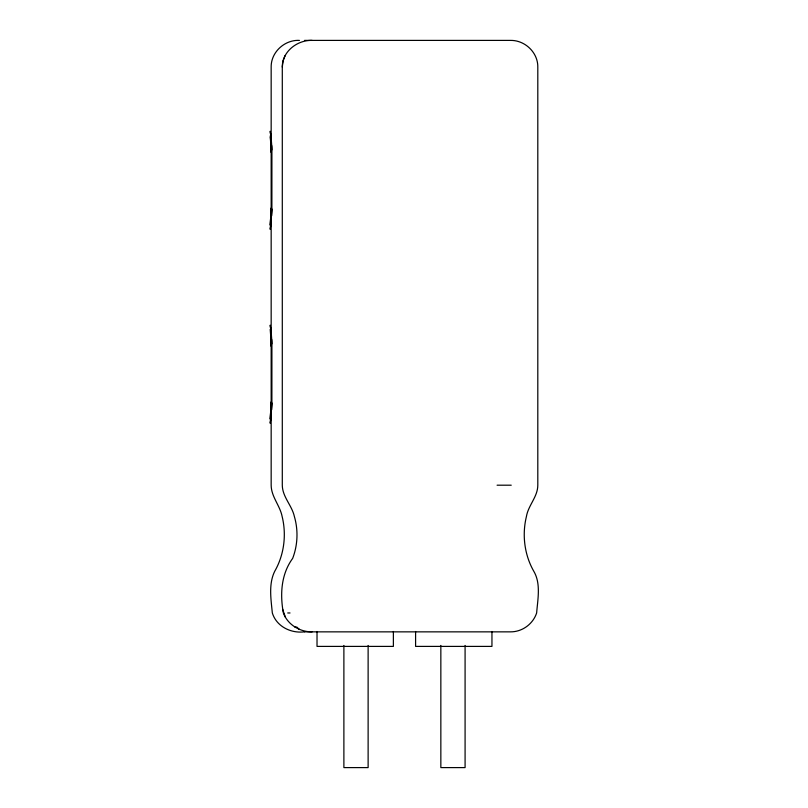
<?xml version="1.0" encoding="UTF-8"?>
<svg xmlns="http://www.w3.org/2000/svg" width="808" height="808" viewBox="0 0 808 808"><rect width="100%" height="100%" fill="white"/><g stroke="black" fill="none" stroke-linecap="round" stroke-linejoin="round"><path stroke-width="1.21" d="M270.246 135.906L271.296 152.53L271.347 140.35L270.205 131.26L271.064 137.582M270.63 333.159L271.296 346.45L271.347 334.27L270.205 325.18L271.064 331.502M271.902 208.999L271.68 215.887M271.902 402.919L271.68 409.808M312.12 631.856C299.839 632.008 287.678 624.675 283.356 612.969C279.942 594.213 281.093 574.256 292.668 558.379A65.993 65.993 0 0 0 294.385 516.544C291.971 505.434 282.396 496.89 282.295 485.194L282.295 67.064C282.113 51.55 297.344 39.925 312.12 40.4M282.295 67.064L283.042 61.004L285.163 55.5M271.074 222.917L270.195 229.331L271.892 210.252L271.912 152.53A21.099 3.272 90 0 0 271.781 145.783M271.074 416.837L270.195 423.251L271.892 404.172L271.912 346.45A21.099 3.272 90 0 0 271.781 339.703M299.445 40.4C284.709 39.612 270.922 52.136 271.165 67.064L271.165 485.194C271.205 496.688 280.012 505.525 282.144 516.544C286.638 534.866 284.143 554.833 274.74 571.256C268.408 584.053 271.023 599.294 272.326 612.969C276.467 626.432 290.809 633.512 304.262 631.856M304.495 40.4L510.707 40.4C525.048 40.238 538.017 52.581 537.805 67.064L537.805 485.194C537.785 496.769 528.26 505.313 526.412 516.544C521.938 534.866 524.412 554.823 533.785 571.256C541.077 583.649 537.714 599.354 536.643 612.969C533.017 624.008 522.342 631.856 510.707 631.856L304.495 631.856M497.082 485.194L511.232 485.194M287.739 612.969L290.032 612.969M294.87 627.048L296.788 627.069L299.263 629.341M285.375 617.15L282.618 609.192M270.195 329.391L271.236 342.531M270.397 137.148L271.236 148.611M271.347 140.35L271.74 145.854M271.347 334.27L271.74 339.774M491.951 631.482L491.951 646.4L415.595 646.4L415.595 631.482M465.085 645.451L465.085 767.6L440.845 767.6L440.845 645.451M393.375 631.482L393.375 646.4L317.019 646.4L317.019 631.482M368.125 645.451L368.125 767.6L343.885 767.6L343.885 645.451M271.68 146.48A21.059 2.919 89.8 0 1 271.801 150.005M271.68 340.4A21.059 2.919 89.8 0 1 271.801 343.925M271.296 207.999L270.195 225.058L271.296 207.999M271.296 401.919L270.195 418.978L271.296 401.919"/></g></svg>
